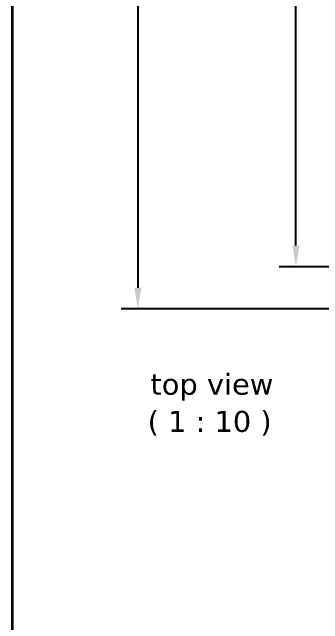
# Model space of a CAD drawing. Header units: millimetres. Extents: x 68 to 2000, y 100 to 2870.
# Drawn here: x 160 to 529, y 1249 to 1976 of the extents above; entities that cross this region are included whole.
import ezdxf

# ---------------------------------------------------------------- set-up
doc = ezdxf.new("R2010")
doc.units = ezdxf.units.MM
doc.header["$LTSCALE"] = 10
for name, color, linetype, lineweight in [('Bemaßung (ISO)', 7, 'Continuous', 25), ('Rahmen (ISO)', 7, 'Continuous', 35), ('Symbol (ISO)', 7, 'Continuous', 25)]:
    doc.layers.add(name, color=color, linetype=linetype, lineweight=lineweight)
doc.styles.add('Bezeichnungstext (DIN)', font='verdana.ttf')
doc.styles.add('Notiztext (DIN)', font='verdana.ttf')
doc.dimstyles.new('Standard (DIN)', dxfattribs={"dimscale": 10, "dimtxt": 2.5, "dimasz": 2.5, "dimexe": 2, "dimexo": 4, "dimgap": 0.5, "dimtad": 1, "dimdec": 1, "dimrnd": 1e-08, "dimtxsty": 'Notiztext (DIN)', "dimcen": 0.09, "dimclrd": 256, "dimclre": 256, "dimclrt": 256, "dimadec": 0, "dimazin": 2, "dimtfac": 1, "dimtmove": 0, "dimatfit": 3, "dimfxl": 0, "dimtolj": 1, "dimtzin": 0, "dimlwd": -1, "dimlwe": -1, "dimarcsym": 0})

# ---------------------------------------------------------------- blocks, each defined once
blk = doc.blocks.new('Ränder Wedi_hoch')
at = {"layer": 'Rahmen (ISO)'}
blk.add_line((16, 287), (16, 10), dxfattribs=at)
blk = doc.blocks.new('*D77')
at = {"layer": 'Bemaßung (ISO)', "transparency": 16777216}
for p, q in [((549.28, 2523.67), (289.28, 2523.67)), ((309.28, 2498.67), (309.28, 1648.67)), ((549.28, 1623.67), (289.28, 1623.67))]:
    blk.add_line(p, q, dxfattribs=at)
for points in [[(305.11, 2498.67), (313.45, 2498.67), (309.28, 2523.67)], [(305.11, 1648.67), (313.45, 1648.67), (309.28, 1623.67)]]:
    blk.add_solid(points, dxfattribs=at)
at = {"layer": 'Defpoints', "color": 0, "transparency": 16777216}
for p in [(589.28, 2523.67), (309.28, 1623.67), (589.28, 1623.67)]:
    blk.add_point(p, dxfattribs=at)
at = {"layer": 'Bemaßung (ISO)', "transparency": 16777216, "insert": (278.26, 2042.96), "char_height": 25, "attachment_point": 1, "rotation": 90, "style": 'Notiztext (DIN)'}
blk.add_mtext('\\A1;900', dxfattribs=at)
blk = doc.blocks.new('*D78')
at = {"layer": 'Bemaßung (ISO)', "transparency": 16777216}
for p, q in [((584.44, 2473.66), (477.2, 2473.66)), ((497.2, 1698.68), (497.2, 2448.66)), ((584.44, 1673.68), (477.2, 1673.68))]:
    blk.add_line(p, q, dxfattribs=at)
for points in [[(493.04, 2448.66), (501.37, 2448.66), (497.2, 2473.66)], [(493.04, 1698.68), (501.37, 1698.68), (497.2, 1673.68)]]:
    blk.add_solid(points, dxfattribs=at)
at = {"layer": 'Defpoints', "color": 0, "transparency": 16777216}
for p in [(497.2, 2473.66), (624.44, 2473.66), (624.44, 1673.68)]:
    blk.add_point(p, dxfattribs=at)
at = {"layer": 'Bemaßung (ISO)', "transparency": 16777216, "insert": (466.06, 2043.04), "char_height": 25, "attachment_point": 1, "rotation": 90, "style": 'Notiztext (DIN)'}
blk.add_mtext('\\A1;800', dxfattribs=at)

msp = doc.modelspace()

# ---------------------------------------------------------------- block references
at = {"xscale": 10, "yscale": 10, "zscale": 10}
msp.add_blockref('Ränder Wedi_hoch', (0, 0), dxfattribs=at)

# ---------------------------------------------------------------- texts
at = {"layer": 'Symbol (ISO)', "char_height": 25, "attachment_point": 7, "style": 'Bezeichnungstext (DIN)'}
for s, insert in [('top view', (324.33, 1514.32)), (' ( 1 : 10 )', (310.05, 1472.68))]:
    msp.add_mtext(s, dxfattribs=dict(at, insert=insert))

# ---------------------------------------------------------------- dimensions: what is measured, and where the dimension line sits
at = {"layer": 'Bemaßung (ISO)'}
for base, p1, p2, picture, middle in [((309.28, 1623.67), (589.28, 2523.67), (589.28, 1623.67), '*D77', (309.28, 2073.67)), ((497.2, 2473.66), (624.44, 1673.68), (624.44, 2473.66), '*D78', (497.2, 2073.67))]:
    dim = msp.add_linear_dim(base=base, p1=p1, p2=p2, angle=90, dimstyle='Standard (DIN)', override={"dimdec": 1, "dimtp": 0, "dimtm": 0, "dimtdec": 2, "dimtofl": 0, "dimatfit": 1}, dxfattribs=at)
    dim.commit()
    dim.dimension.update_dxf_attribs({"geometry": picture, "text_midpoint": middle, "dimtype": 160})

doc.saveas('drawing.dxf')
